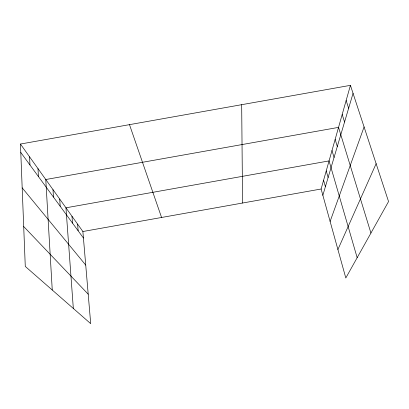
<?xml version="1.0" encoding="UTF-8"?>
<svg xmlns="http://www.w3.org/2000/svg" width="409" height="409" viewBox="0 0 409 409"><rect width="100%" height="100%" fill="white"/><g stroke="black" fill="none" stroke-linecap="round" stroke-linejoin="round"><path stroke-width="0.61" d="M350.431 85.343L388.55 201.55L345.809 277.997L321.111 189.009L350.431 85.343L20.45 144.04L25.276 266.428L90.706 323.657L82.879 231.52L20.45 144.04M322.854 195.292L353.054 93.339M330.109 221.438L364.082 126.948M337.906 249.531L376.127 163.677M82.879 231.52L321.111 189.009M23.707 226.535L88.201 294.183M22.178 187.854L85.732 265.093M20.782 152.46L83.436 238.028M129.484 124.643L161.57 217.481M346.147 100.491L348.637 108.262M342.195 114.459L344.562 122.015M370.932 233.058L338.545 127.378L45.772 179.52L52.255 290.022M335.155 139.357L337.302 146.514M332.001 150.507L334.056 157.47M357.164 257.685L329.061 160.901L65.956 207.808L73.329 308.458M326.234 170.901L328.12 177.511M323.585 180.246L325.4 186.693M77.608 224.132L78.15 230.809M71.979 216.243L72.511 223.109M59.699 199.04L60.2 206.294M52.991 189.633L53.467 197.097M37.991 168.615L38.41 176.535M29.576 156.826L29.959 164.991M241.678 104.689L242.568 203.022"/></g></svg>
